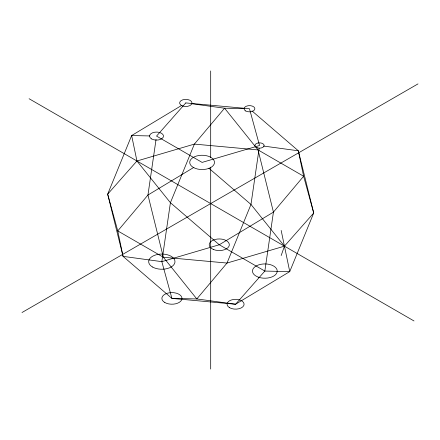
<?xml version="1.0" encoding="UTF-8"?>
<svg xmlns="http://www.w3.org/2000/svg" width="440" height="440" viewBox="0 0 440 440"><rect width="100%" height="100%" fill="white"/><g stroke="black" fill="none" stroke-linecap="round" stroke-linejoin="round"><path stroke-width="0.66" d="M156.041 139.475L147.956 195.024L163.345 257.235L196.812 298.947L235.587 304.233L289.751 271.607L313.715 212.999L298.326 150.794L252.065 110.985M259.16 148.22L250.976 204.446L227.013 263.054L196.812 298.947L171.919 298.408L123.063 256.366L107.674 194.156L131.643 135.548L181.676 105.408M281.171 255.541L284.449 246.158L313.715 212.999L303.627 176.242L298.326 150.794L263.632 146.064M193.875 167.371L147.956 195.024L117.761 230.918L123.063 256.366L161.838 261.652L219.274 244.756L273.433 212.13L303.627 176.242L258.049 149.924L224.576 108.213L191.923 103.763M22 312.521L418 83.892M244.085 108.63L224.576 108.213L194.376 144.1L170.412 202.708L161.838 261.652L171.919 298.408L235.587 304.233L264.853 271.068L273.433 212.13L258.049 149.924L194.376 144.1L136.939 160.996L107.674 194.156L117.761 230.918L163.345 257.235L227.013 263.054L284.449 246.158L250.976 204.446L208.874 168.218M149.804 135.944L131.643 135.548L136.939 160.996L170.412 202.708L219.274 244.756L264.853 271.068L289.751 271.607L281.171 230.434M29.095 98.736L414.002 320.958M210.694 70.945L210.694 157.531M210.694 167.156L210.694 369.056M185.801 102.927L156.536 136.087L202.114 162.404L259.551 145.508L249.469 108.746L185.801 102.927M257.252 147.812A4.604 2.662 0 0 0 264.16 145.508A4.604 2.662 0 0 0 257.252 143.204A4.604 2.662 0 0 0 257.252 147.812M245.641 110.957A5.418 3.124 0 0 0 254.7 109.56A5.418 3.124 0 0 0 248.067 105.727A5.418 3.124 0 0 0 245.641 110.957M182.705 106.018A6.188 3.575 0 0 0 191.989 102.927A6.188 3.575 0 0 0 182.705 99.831A6.188 3.575 0 0 0 182.705 106.018M151.613 138.93A6.963 4.021 0 0 0 163.257 137.126A6.963 4.021 0 0 0 154.732 132.204A6.963 4.021 0 0 0 151.613 138.93M193.364 167.459A12.375 7.145 0 0 0 214.071 164.252A12.375 7.145 0 0 0 198.913 155.502A12.375 7.145 0 0 0 193.364 167.459M258.665 277.261A12.375 7.145 0 0 0 277.233 271.068A12.375 7.145 0 0 0 258.665 264.88A12.375 7.145 0 0 0 258.665 277.261M213.362 249.453A10.054 5.808 0 0 0 229.273 245.361A10.054 5.808 0 0 0 215.182 239.448A10.054 5.808 0 0 0 213.362 249.453M152.537 267.02A13.151 7.59 0 0 0 174.537 263.615A13.151 7.59 0 0 0 158.433 254.315A13.151 7.59 0 0 0 152.537 267.02M164.808 302.511A10.054 5.808 0 0 0 181.632 299.909A10.054 5.808 0 0 0 169.318 292.798A10.054 5.808 0 0 0 164.808 302.511M229.57 307.703A8.509 4.912 0 0 0 243.81 305.503A8.509 4.912 0 0 0 233.387 299.486A8.509 4.912 0 0 0 229.57 307.703"/></g></svg>
